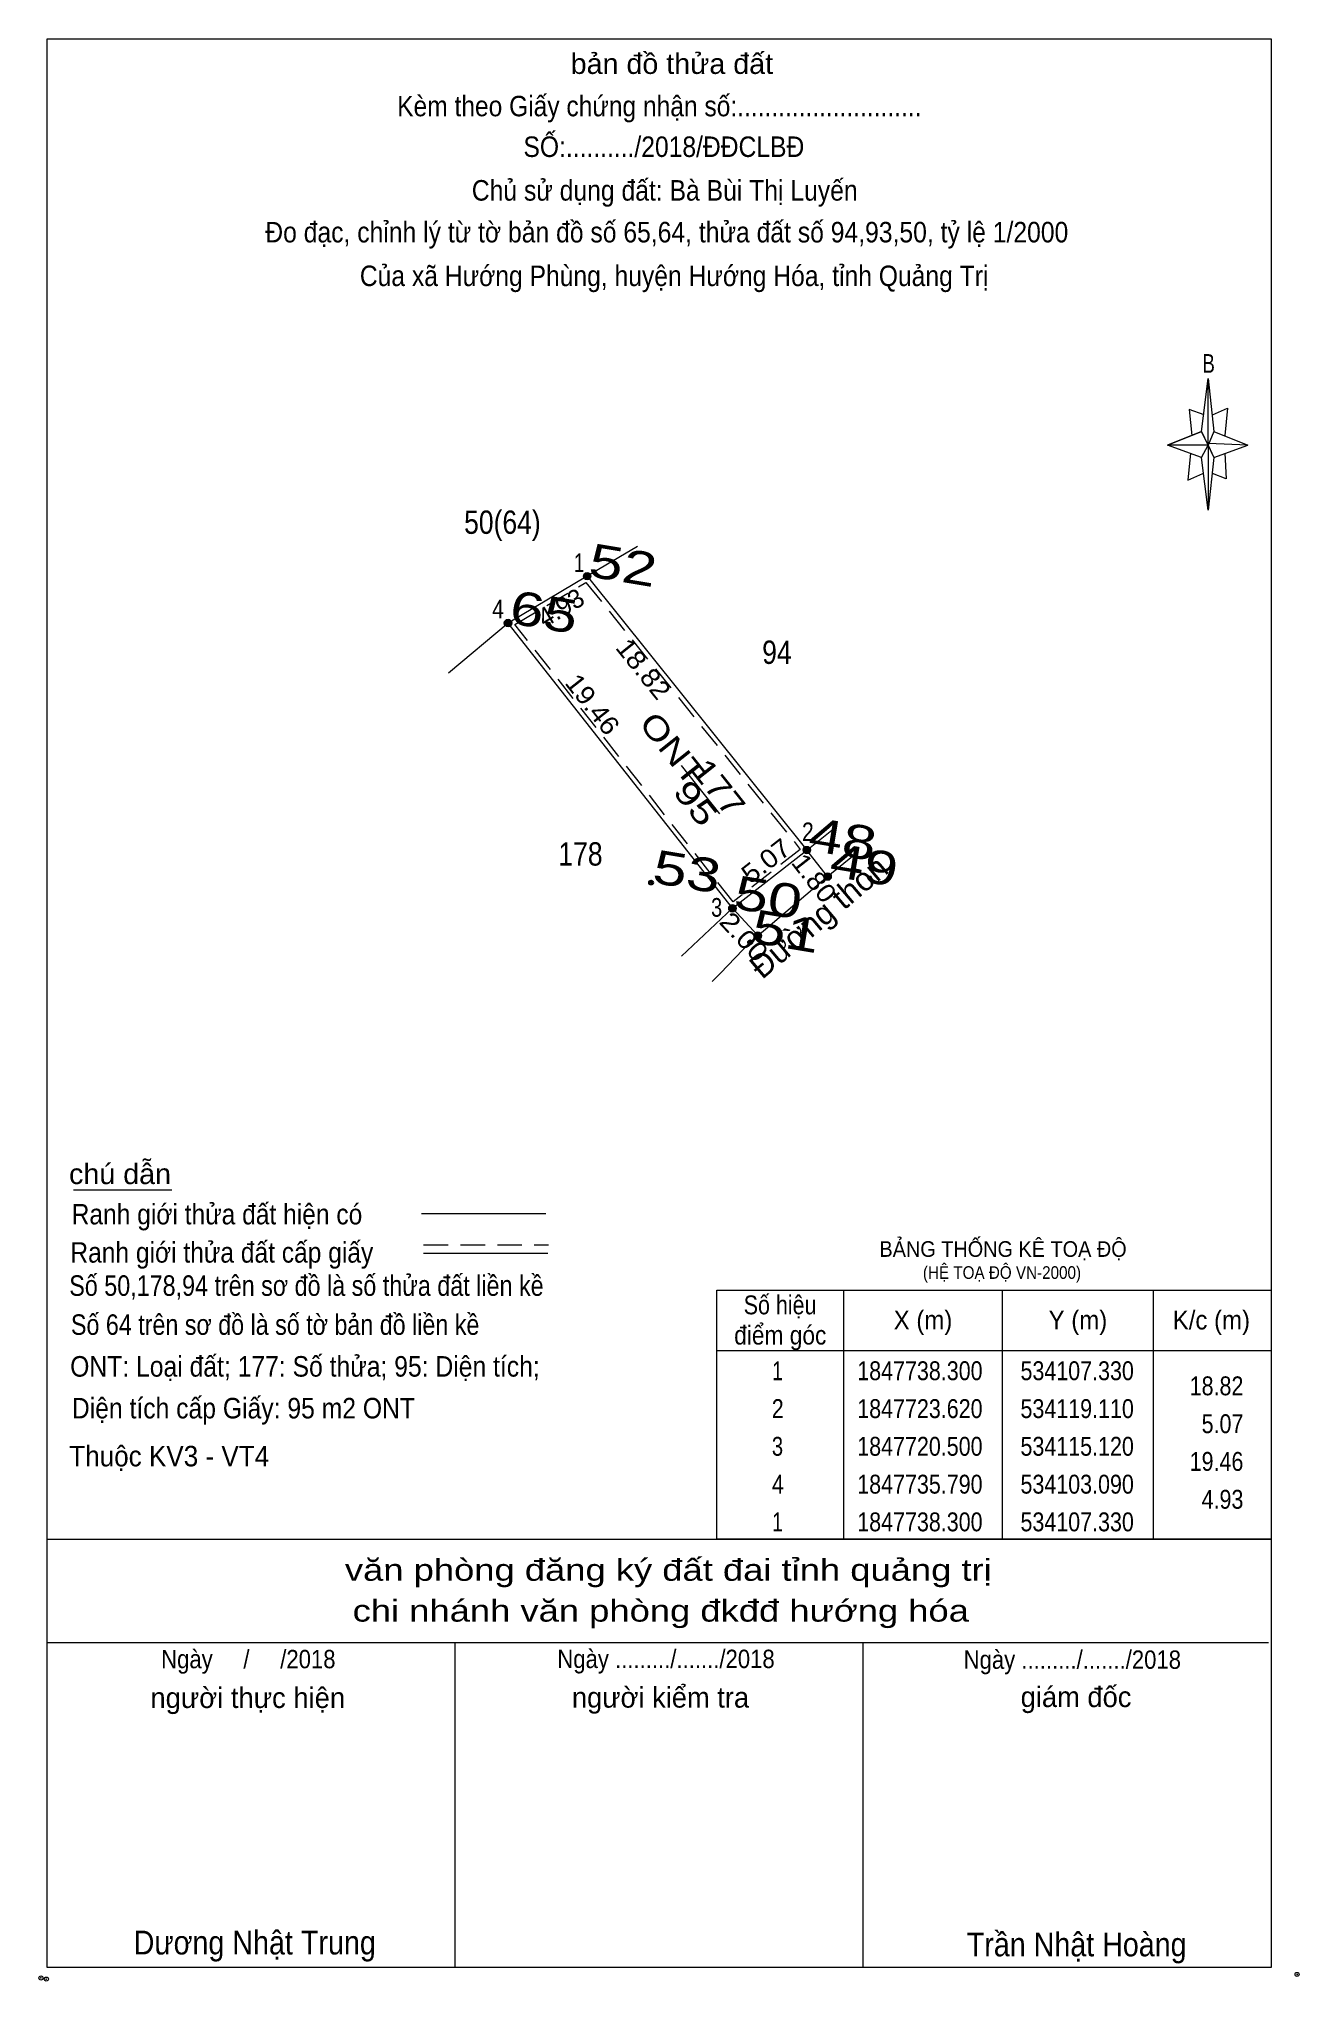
# Model space of a CAD drawing. Header units: metres. Extents: x 533779 to 534146, y 1847648 to 1847767.
# Drawn here: x 534077.9 to 534145.5, y 1847663 to 1847767.1 of the extents above.
import ezdxf
from ezdxf.enums import TextEntityAlignment as Align

# ---------------------------------------------------------------- set-up
doc = ezdxf.new("R2010")
doc.units = ezdxf.units.M
doc.header["$LTSCALE"] = 0.44
doc.header["$PDMODE"] = 32
doc.header["$PDSIZE"] = 0.22
doc.linetypes.add('MEDIUM_DASHED', pattern=[4.5, 3, -1.5])
for name, color, linetype, lineweight in [('1', 7, 'MEDIUM_DASHED', 13), ('10', 7, 'Continuous', 13), ('17', 7, 'Continuous', 13), ('22', 7, 'Continuous', 13), ('23', 7, 'Continuous', 13), ('5', 7, 'Continuous', 13), ('6', 7, 'Continuous', 13), ('63', 7, 'Continuous', 13)]:
    doc.layers.add(name, color=color, linetype=linetype, lineweight=lineweight)
doc.layers.add('12', color=7, linetype='Continuous')
doc.layers.add('7', color=7, linetype='Continuous')

msp = doc.modelspace()

# ---------------------------------------------------------------- hatches: boundary and pattern name
at = {"layer": '10'}
for points in [[(534107.53, 1847738.3, 1), (534107.13, 1847738.3, 1)], [(534103.29, 1847735.79, 1), (534102.89, 1847735.79, 1)], [(534119.31, 1847723.62, 1), (534118.91, 1847723.62, 1)], [(534120.42, 1847722.2, 1), (534120.02, 1847722.2, 1)], [(534115.32, 1847720.5, 1), (534114.92, 1847720.5, 1)], [(534116.68, 1847719.04, 1), (534116.28, 1847719.04, 1)]]:
    msp.add_hatch(color=256, dxfattribs=at).paths.add_polyline_path(points)

# ---------------------------------------------------------------- linework, layer by layer
at = {"layer": '1'}
msp.add_lwpolyline([(534107.27, 1847737.97), (534118.76, 1847723.66), (534115.16, 1847720.85), (534103.46, 1847735.72)], close=True, dxfattribs=at)
at = {"layer": '10'}
for p, q in [((534120.22, 1847722.2), (534119.11, 1847723.62)), ((534116.48, 1847719.04), (534115.12, 1847720.5))]:
    msp.add_line(p, q, dxfattribs=at)
for centre in [(534107.33, 1847738.3), (534103.09, 1847735.79), (534119.11, 1847723.62), (534120.22, 1847722.2), (534115.12, 1847720.5), (534116.48, 1847719.04)]:
    msp.add_circle(centre, 0.2, dxfattribs=at)
at = {"layer": '17'}
msp.add_line((534079.8, 1847705.41), (534085.07, 1847705.41), dxfattribs=at)
at = {"layer": '22'}
for p, q in [((534107.33, 1847738.3), (534119.11, 1847723.62)), ((534115.12, 1847720.5), (534103.09, 1847735.79)), ((534114.04, 1847716.57), (534114.48, 1847717.03))]:
    msp.add_line(p, q, dxfattribs=at)
for points in [[(534110.04, 1847739.9), (534107.33, 1847738.3), (534103.09, 1847735.79), (534099.9, 1847733.11)], [(534112.39, 1847717.94), (534115.12, 1847720.5), (534119.11, 1847723.62), (534120.63, 1847724.84)], [(534114.48, 1847717.03), (534116.07, 1847718.68), (534120.26, 1847722.24), (534121.56, 1847723.29)]]:
    msp.add_lwpolyline(points, dxfattribs=at)
at = {"layer": '23'}
msp.add_line((534112.37, 1847728.15), (534114.43, 1847725.57), dxfattribs=at)
at = {"layer": '5'}
for p, q in [((534140.27, 1847746.06), (534140.63, 1847748.9)), ((534140.92, 1847746.06), (534142.74, 1847745.33)), ((534140.27, 1847744.67), (534138.44, 1847745.33)), ((534141.51, 1847744.9), (534141.58, 1847743.51)), ((534140.92, 1847744.67), (534140.63, 1847741.84)), ((534141.58, 1847743.51), (534140.85, 1847743.8)), ((534078.39, 1847686.68), (534144, 1847686.68)), ((534078.39, 1847681.15), (534143.86, 1847681.15)), ((534078.39, 1847681.15), (534143.86, 1847681.15)), ((534078.39, 1847681.15), (534143.86, 1847681.15)), ((534100.26, 1847663.73), (534100.26, 1847681.15)), ((534122.13, 1847663.73), (534122.13, 1847681.15))]:
    msp.add_line(p, q, dxfattribs=at)
for points in [[(534078.39, 1847767.1), (534144, 1847767.1), (534144, 1847663.73), (534078.39, 1847663.73)], [(534140.63, 1847748.9), (534140.92, 1847746.06), (534140.63, 1847745.33)], [(534140.63, 1847745.33), (534138.44, 1847745.33), (534140.27, 1847746.06), (534140.92, 1847744.67), (534142.74, 1847745.33), (534140.63, 1847745.41)], [(534140.63, 1847745.33), (534140.63, 1847741.84), (534140.27, 1847744.67)]]:
    msp.add_lwpolyline(points, close=True, dxfattribs=at)
for points in [[(534140.41, 1847746.94), (534139.61, 1847747.23), (534139.75, 1847745.84)], [(534140.85, 1847746.94), (534141.65, 1847747.3), (534141.51, 1847745.84)], [(534140.63, 1847745.33), (534140.27, 1847746.06), (534138.44, 1847745.33)], [(534139.68, 1847744.9), (534139.54, 1847743.44), (534140.34, 1847743.8)], [(534140.63, 1847745.33), (534140.92, 1847744.67), (534142.74, 1847745.33)], [(534144, 1847663.73), (534078.39, 1847663.73), (534078.39, 1847681.15)]]:
    msp.add_lwpolyline(points, dxfattribs=at)
for p in [(534078.05, 1847663.17), (534078.34, 1847663.11)]:
    msp.add_point(p, dxfattribs=at)
at = {"layer": '6'}
for p, q in [((534098.45, 1847704.15), (534105.12, 1847704.15)), ((534098.56, 1847702.01), (534105.22, 1847702.01))]:
    msp.add_line(p, q, dxfattribs=at)
at = {"layer": '6', "linetype": 'MEDIUM_DASHED'}
msp.add_line((534098.56, 1847702.47), (534105.26, 1847702.47), dxfattribs=at)
at = {"layer": '6'}
msp.add_point((534145.39, 1847663.36), dxfattribs=at)
at = {"layer": '63'}
for p, q in [((534121.08, 1847700.04), (534121.08, 1847686.68)), ((534129.58, 1847700.04), (534129.58, 1847686.68)), ((534137.68, 1847700.04), (534137.68, 1847686.68)), ((534114.28, 1847696.8), (534144, 1847696.8))]:
    msp.add_line(p, q, dxfattribs=at)
msp.add_lwpolyline([(534114.28, 1847700.04), (534144, 1847700.04), (534144, 1847686.68), (534114.28, 1847686.68)], close=True, dxfattribs=at)
at = {"layer": '7'}
for p in [(534107.33, 1847738.3), (534103.09, 1847735.79), (534119.11, 1847723.62), (534110.76, 1847721.88), (534120.26, 1847722.24), (534115.12, 1847720.5), (534116.07, 1847718.68)]:
    msp.add_point(p, dxfattribs=at)

# ---------------------------------------------------------------- texts
at = {"layer": '1', "width": 1.35}
msp.add_text('95', height=1.25, rotation=308.452, dxfattribs=at).set_placement((534112.6572, 1847725.7487), align=Align.CENTER)
at = {"layer": '1'}
for s, height, width, p in [('BẢNG THỐNG KÊ TOẠ ĐỘ ', 0.8383, 0.95, (534123, 1847701.82)), ('(HỆ TOẠ ĐỘ VN-2000)', 0.6779, 0.9, (534125.33, 1847700.64))]:
    msp.add_text(s, height=height, dxfattribs=dict(at, width=width)).set_placement(p)
at = {"layer": '10'}
msp.add_text('Đường thôn', height=1.25, rotation=40.246, dxfattribs=at).set_placement((534120.1462, 1847719.5593), align=Align.CENTER)
for s, height, rotation, width, p in [('1.80', 1, 308.014, 1.1, (534119.1057, 1847721.8129)), ('2.00', 0.9999, 312.969, 1.15, (534115.3745, 1847718.6358))]:
    msp.add_text(s, height=height, rotation=rotation, dxfattribs=dict(at, width=width)).set_placement(p, align=Align.CENTER)
at = {"layer": '12', "width": 1.35}
for s, p in [('52', (534107.33, 1847738.3)), ('65', (534103.09, 1847735.79)), ('48', (534119.11, 1847723.62)), ('53', (534110.76, 1847721.88)), ('49', (534120.26, 1847722.24)), ('50', (534115.12, 1847720.5)), ('51', (534116.07, 1847718.68))]:
    msp.add_text(s, height=1.8, rotation=350.549, dxfattribs=at).set_placement(p)
at = {"layer": '23', "width": 0.85}
for s, p in [('50(64)', (534102.79, 1847740.57)), ('94', (534117.505, 1847733.6)), ('178', (534106.975, 1847722.79))]:
    msp.add_text(s, height=1.25, dxfattribs=at).set_placement(p, align=Align.CENTER)
at = {"layer": '23'}
for s, width, p in [('ONT', 1.25, (534111.4291, 1847728.6637)), ('177', 1.2, (534113.8813, 1847726.5787))]:
    msp.add_text(s, height=1.25, rotation=308.452, dxfattribs=dict(at, width=width)).set_placement(p, align=Align.CENTER)
at = {"layer": '5'}
for s, height, width, p in [('bản đồ thửa đất', 1.094, 1.05, (534111.875, 1847765.22)), ('Kèm theo Giấy chứng nhận số:...........................', 1.094, 0.9, (534111.2, 1847762.95)), ('SỐ:........../2018/ĐĐCLBĐ', 1.098, 0.9, (534111.445, 1847760.77)), ('Chủ sử dụng đất: Bà Bùi Thị Luyến', 1.1, 0.9, (534111.49, 1847758.43)), ('Đo đạc, chỉnh lý từ tờ bản đồ số 65,64, thửa đất số 94,93,50, tỷ lệ 1/2000 ', 1.1, 0.9, (534111.785, 1847756.19)), ('Của xã Hướng Phùng, huyện Hướng Hóa, tỉnh Quảng Trị', 1.098, 0.9, (534111.995, 1847753.85)), ('B', 1.004, 0.75, (534140.645, 1847749.2)), ('văn phòng đăng ký đất đai tỉnh quảng trị', 1.166, 1.25, (534111.685, 1847684.46)), ('chi nhánh văn phòng đkđđ hướng hóa', 1.166, 1.25, (534111.28, 1847682.27)), ('Ngày     /     /2018', 0.9841, 0.9, (534089.17, 1847679.77)), ('Ngày ........./......./2018', 0.9841, 0.9, (534111.56, 1847679.78)), ('Ngày ........./......./2018', 0.9841, 0.9, (534133.34, 1847679.74)), ('Dương Nhật Trung', 1.278, 0.9, (534089.515, 1847664.43)), ('Trần Nhật Hoàng', 1.276, 0.9, (534133.575, 1847664.33))]:
    msp.add_text(s, height=height, dxfattribs=dict(at, width=width)).set_placement(p, align=Align.CENTER)
for s, height, p in [('người thực hiện', 1.098, (534089.14, 1847677.64)), ('người kiểm tra', 1.094, (534111.265, 1847677.66)), ('giám đốc', 1.094, (534133.54, 1847677.69))]:
    msp.add_text(s, height=height, dxfattribs=at).set_placement(p, align=Align.CENTER)
at = {"layer": '6'}
for s, height, width, p in [('chú dẫn', 1.094, 1.05, (534079.56, 1847705.72)), ('Ranh giới thửa đất hiện có ', 1.094, 0.9, (534079.7, 1847703.56)), ('Ranh giới thửa đất cấp giấy', 1.094, 0.9, (534079.63, 1847701.51)), ('Số 50,178,94 trên sơ đồ là số thửa đất liền kề', 1.1, 0.85, (534079.57, 1847699.73)), ('Số 64 trên sơ đồ là số tờ bản đồ liền kề', 1.098, 0.85, (534079.66, 1847697.64)), ('ONT: Loại đất; 177: Số thửa; 95: Diện tích;', 1.1, 0.9, (534079.62, 1847695.4)), ('Diện tích cấp Giấy: 95 m2 ONT ', 1.1, 0.9, (534079.71, 1847693.16)), ('Thuộc KV3 - VT4', 1.1, 0.95, (534079.57, 1847690.59))]:
    msp.add_text(s, height=height, dxfattribs=dict(at, width=width)).set_placement(p)
at = {"layer": '63'}
for s, height, width, p in [(' 1', 1, 0.75, (534107.18, 1847738.52)), (' 4', 1, 0.85, (534102.87, 1847736.04)), (' 2', 1, 0.85, (534119.48, 1847724.1)), (' 3', 1, 0.8, (534114.57, 1847720.05)), ('18.82', 1.012, 0.85, (534142.51, 1847694.4)), ('5.07', 1.012, 0.85, (534142.51, 1847692.37)), ('19.46', 1.012, 0.85, (534142.51, 1847690.35)), ('4.93', 1.012, 0.85, (534142.51, 1847688.32))]:
    msp.add_text(s, height=height, dxfattribs=dict(at, width=width)).set_placement(p, align=Align.RIGHT)
msp.add_text('4.93', height=1, rotation=30.625, dxfattribs=at).set_placement((534106.1753, 1847736.1876), align=Align.CENTER)
at = {"layer": '63', "width": 1.1}
for s, rotation, p in [('18.82', 308.745, (534109.9572, 1847733.0179)), ('19.46', 308.195, (534107.2276, 1847731.1242)), ('5.07', 38.024, (534117.227, 1847722.6504))]:
    msp.add_text(s, height=1, rotation=rotation, dxfattribs=at).set_placement(p, align=Align.CENTER)
at = {"layer": '63'}
for s, width, p in [('Số hiệu', 0.85, (534117.675, 1847698.74)), ('điểm góc', 0.9, (534117.685, 1847697.12)), ('X (m)', 0.95, (534125.335, 1847697.93)), ('Y (m)', 0.95, (534133.64, 1847697.93)), ('K/c (m)', 0.95, (534140.795, 1847697.93)), (' 1', 0.75, (534117.4, 1847695.21)), ('1847738.300', 0.85, (534125.17, 1847695.21)), ('534107.330', 0.85, (534133.6, 1847695.21)), (' 2', 0.85, (534117.39, 1847693.18)), ('1847723.620', 0.85, (534125.17, 1847693.18)), ('534119.110', 0.85, (534133.6, 1847693.18)), (' 3', 0.8, (534117.385, 1847691.16)), ('1847720.500', 0.85, (534125.17, 1847691.16)), ('534115.120', 0.85, (534133.6, 1847691.16)), (' 4', 0.85, (534117.395, 1847689.13)), ('1847735.790', 0.85, (534125.17, 1847689.13)), ('534103.090', 0.85, (534133.6, 1847689.13)), (' 1', 0.75, (534117.4, 1847687.11)), ('1847738.300', 0.85, (534125.17, 1847687.11)), ('534107.330', 0.85, (534133.6, 1847687.11))]:
    msp.add_text(s, height=1.012, dxfattribs=dict(at, width=width)).set_placement(p, align=Align.CENTER)

doc.saveas('drawing.dxf')
